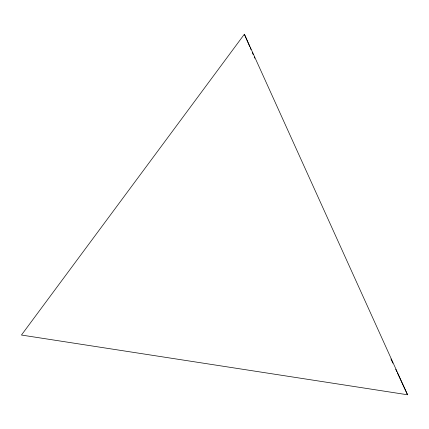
<?xml version="1.0" encoding="UTF-8"?>
<svg xmlns="http://www.w3.org/2000/svg" width="429" height="429" viewBox="0 0 429 429"><rect width="100%" height="100%" fill="white"/><g stroke="black" fill="none" stroke-linecap="round" stroke-linejoin="round"><path stroke-width="0.64" d="M244.369 34.229L21.45 335.044L407.55 394.771L244.369 34.229L249.705 46.52M390.921 358.934L392.894 363.186M395.71 369.256L396.841 371.686M397.404 372.903L407.55 394.771M250.236 47.748L251.035 49.592M252.37 52.665L253.169 54.504M254.236 56.966L254.767 58.194"/></g></svg>
